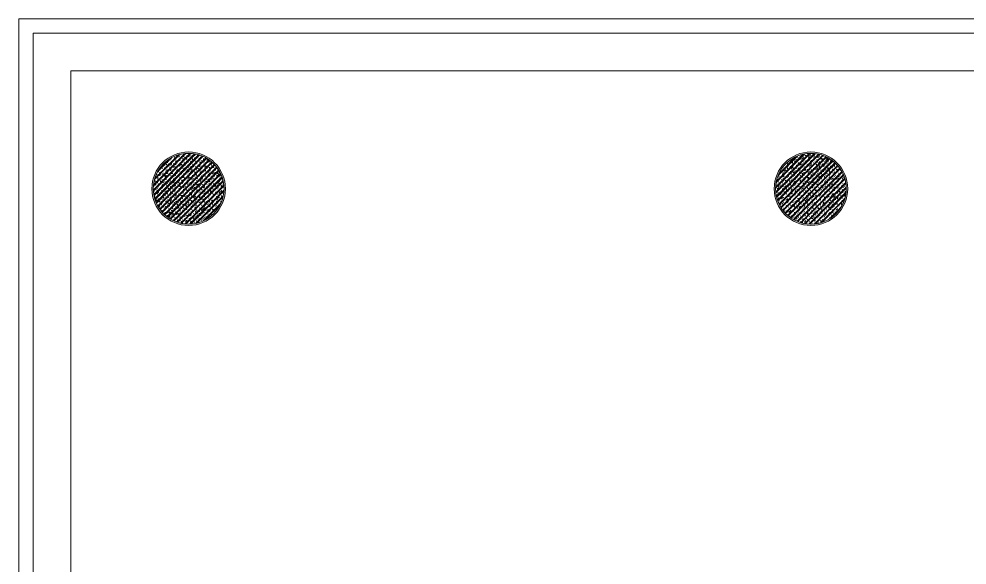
# Model space of a CAD drawing. Header units: millimetres. Extents: x -32090 to 18410, y 18847 to 76047.
# Drawn here: x -32090 to -22034, y 70256 to 76047 of the extents above; entities that cross this region are included whole.
import ezdxf

# ---------------------------------------------------------------- set-up
doc = ezdxf.new("R2010")
doc.units = ezdxf.units.MM
for name, color, linetype, lineweight in [('A-FLOR', 192, 'Continuous', 5), ('A-WALL', 113, 'Continuous', 5), ('A-WALL-PATT', 111, 'Continuous', 5), ('S-COLS', 52, 'Continuous', 5)]:
    doc.layers.add(name, color=color, linetype=linetype, lineweight=lineweight)

# ---------------------------------------------------------------- blocks, each defined once
blk = doc.blocks.new('Concrete-Round-Column - CLOS CIRLE 750-8231718-1st Traffic Floor Plan - Pedestrian')
at = {"layer": 'S-COLS'}
h = blk.add_hatch(dxfattribs=at)
h.set_pattern_fill('FP_2', color=256, style=0, pattern_type=2)
h.set_pattern_definition([(50, (23689.934, -74247), (63.763904, -5.57885), [6.667, -73.342]), (355, (23689.934, -74247), (-12.334876, 66.869514), [5.334, -58.674]), (100.451, (23695.25, -74247.465), (51.43036, 61.29098), [5.667, -62.332]), (46.184, (23689.934, -74229.22), (94.87722, -14.714836), [10.001, -110.014]), (96.636, (23697.84, -74230.45), (83.09115, 86.5993), [8.5, -93.497]), (351.184, (23689.93, -74229.22), (83.09204, 86.59928), [8.001, -88.011]), (21, (23698.824, -74233.665), (53.064487, -35.792726), [6.668, -73.343]), (326, (23698.824, -74233.665), (21.63066, 64.46546), [5.334, -58.674]), (71.451, (23703.246, -74236.65), (74.69646, 28.672367), [5.667, -62.332]), (37.5, (23689.934, -74247), (1.080413, 29.594271), [1.676, -56.286, 1.676, -57.887, -58.896]), (37.5, (23689.934, -74247), (1.080413, 29.594271), [-117.526, 1.676, -57.22]), (7.5, (23689.934, -74247), (23.386368, 35.063507), [1.676, -32.283, 1.676, -54.953, -22.447]), (7.5, (23689.934, -74247), (23.386368, 35.063507), [-90.589, 1.676, -20.771]), (327.5, (23670.11, -74247), (47.456567, -2.005468), [1.676, -20.549, 1.676, -67.666, -92.011]), (327.5, (23670.11, -74247), (47.456567, -2.005468), [-91.567, 1.676, -90.335]), (317.5, (23661.22, -74247), (51.844948, 8.89904), [1.676, -27.216, 1.676, -44.374, -65.342]), (317.5, (23661.22, -74247), (51.844948, 8.89904), [-74.943, 1.676, -63.665]), (45, (23689.934, -74247), (-26.715908, 26.715908), []), (45, (23689.934, -74236.11), (-26.715908, 26.715908), [])])
h.paths.add_polyline_path([(0, -375), (65, -369), (128, -352), (187, -325), (241, -287), (287, -241), (325, -188), (352, -128), (369, -65), (375, 0), (369, 65), (352, 128), (325, 187), (287, 241), (241, 287), (187, 325), (128, 352), (65, 369), (0, 375), (-65, 369), (-128, 352), (-188, 325), (-241, 287), (-287, 241), (-325, 187), (-352, 128), (-369, 65), (-375, 0), (-369, -65), (-352, -128), (-325, -188), (-287, -241), (-241, -287), (-188, -325), (-128, -352), (-65, -369)])
at = {"layer": 'S-COLS', "lineweight": 15}
for start, end in [(360, 180), (180, 360)]:
    blk.add_arc((0, 0), 375, start, end, dxfattribs=at)
blk = doc.blocks.new('GUTTER_1 - GUTTER_1-8544427-1st Traffic Floor Plan - Pedestrian')
at = {"layer": 'A-FLOR'}
for p, q in [((-32090, 76047), (18410, 76047)), ((-32090, 18847), (-32090, 76047)), ((18260, 75897), (-31940, 75897)), ((-31940, 75897), (-31940, 18997))]:
    blk.add_line(p, q, dxfattribs=at)

msp = doc.modelspace()

# ---------------------------------------------------------------- hatches: boundary and pattern name
at = {"layer": 'A-WALL-PATT'}
for points in [[(-29915, 74247), (-29900, 74247), (-29906, 74315), (-29923, 74380), (-29952, 74442), (-29991, 74498), (-30039, 74546), (-30095, 74585), (-30157, 74613), (-30225, 74631), (-30290, 74637), (-30358, 74631), (-30423, 74613), (-30485, 74585), (-30541, 74546), (-30589, 74498), (-30628, 74442), (-30656, 74380), (-30674, 74315), (-30680, 74247), (-30665, 74247), (-30659, 74315), (-30642, 74375), (-30615, 74435), (-30577, 74488), (-30531, 74534), (-30477, 74572), (-30418, 74599), (-30355, 74616), (-30290, 74622), (-30222, 74616), (-30162, 74599), (-30102, 74572), (-30049, 74534), (-30003, 74488), (-29965, 74435), (-29938, 74375), (-29921, 74312)], [(-24065, 74247), (-24059, 74315), (-24042, 74375), (-24015, 74435), (-23977, 74488), (-23931, 74534), (-23877, 74572), (-23818, 74599), (-23755, 74616), (-23690, 74622), (-23622, 74616), (-23562, 74599), (-23502, 74572), (-23449, 74534), (-23403, 74488), (-23365, 74435), (-23338, 74375), (-23321, 74312), (-23315, 74247), (-23300, 74247), (-23306, 74315), (-23323, 74380), (-23352, 74442), (-23391, 74498), (-23439, 74546), (-23495, 74585), (-23557, 74613), (-23625, 74631), (-23690, 74637), (-23758, 74631), (-23823, 74613), (-23885, 74585), (-23941, 74546), (-23989, 74498), (-24028, 74442), (-24056, 74380), (-24074, 74315), (-24080, 74247), (-24074, 74247)], [(-30290, 73857), (-30222, 73863), (-30157, 73881), (-30095, 73909), (-30039, 73948), (-29991, 73996), (-29952, 74052), (-29923, 74114), (-29906, 74179), (-29900, 74247), (-29915, 74247), (-29921, 74179), (-29938, 74119), (-29965, 74060), (-30003, 74006), (-30049, 73960), (-30102, 73922), (-30162, 73895), (-30225, 73878), (-30290, 73872), (-30358, 73878), (-30418, 73895), (-30477, 73922), (-30531, 73960), (-30577, 74006), (-30615, 74060), (-30642, 74119), (-30659, 74182), (-30665, 74247), (-30680, 74247), (-30674, 74179), (-30656, 74114), (-30628, 74052), (-30589, 73996), (-30541, 73948), (-30485, 73909), (-30423, 73881), (-30355, 73863)], [(-23690, 73857), (-23622, 73863), (-23557, 73881), (-23495, 73909), (-23439, 73948), (-23391, 73996), (-23352, 74052), (-23323, 74114), (-23306, 74179), (-23300, 74247), (-23315, 74247), (-23321, 74179), (-23338, 74119), (-23365, 74060), (-23403, 74006), (-23449, 73960), (-23502, 73922), (-23562, 73895), (-23625, 73878), (-23690, 73872), (-23758, 73878), (-23818, 73895), (-23877, 73922), (-23931, 73960), (-23977, 74006), (-24015, 74060), (-24042, 74119), (-24059, 74182), (-24065, 74247), (-24080, 74247), (-24074, 74179), (-24056, 74114), (-24028, 74052), (-23989, 73996), (-23941, 73948), (-23885, 73909), (-23823, 73881), (-23755, 73863)]]:
    msp.add_hatch(color=256, dxfattribs=at).paths.add_polyline_path(points)
at = {"layer": 'S-COLS'}
h = msp.add_hatch(dxfattribs=at)
h.set_pattern_fill('FP_1', color=256, style=0, pattern_type=2)
h.set_pattern_definition([(50, (0, 0), (63.763904, -5.57885), [6.667, -73.342]), (355, (0, 0), (-12.334876, 66.869514), [5.334, -58.674]), (100.451, (5.314, -0.465), (51.43036, 61.29098), [5.667, -62.332]), (46.184, (0, 17.78), (94.87722, -14.714836), [10.001, -110.014]), (96.636, (7.91, 16.55), (83.09115, 86.5993), [8.5, -93.497]), (351.184, (0, 17.78), (83.09204, 86.59928), [8.001, -88.011]), (21, (8.89, 13.335), (53.064487, -35.792726), [6.667, -73.342]), (326, (8.89, 13.335), (21.63066, 64.46546), [5.334, -58.674]), (71.451, (13.31, 10.35), (74.69646, 28.672367), [5.667, -62.332]), (37.5, (0, 0), (1.080413, 29.594271), [1.676, -56.286, 1.676, -57.887, -58.896]), (37.5, (0, 0), (1.080413, 29.594271), [-117.526, 1.676, -57.22]), (7.5, (0, 0), (23.386368, 35.063507), [1.676, -32.283, 1.676, -54.953, -22.447]), (7.5, (0, 0), (23.386368, 35.063507), [-90.589, 1.676, -20.771]), (327.5, (-19.825, 0), (47.456567, -2.0054684), [1.676, -20.549, 1.676, -67.666, -92.011]), (327.5, (-19.825, 0), (47.456567, -2.0054684), [-91.567, 1.676, -90.335]), (317.5, (-28.715, 0), (51.844948, 8.89904), [1.676, -27.216, 1.676, -44.374, -65.341]), (317.5, (-28.715, 0), (51.844948, 8.89904), [-74.943, 1.676, -63.665]), (45, (0, 0), (-26.715908, 26.715908), []), (45, (0, 10.89), (-26.715908, 26.715908), [])])
h.paths.add_polyline_path([(-30290, 73872), (-30225, 73878), (-30162, 73895), (-30102, 73922), (-30049, 73960), (-30003, 74006), (-29965, 74060), (-29938, 74119), (-29921, 74182), (-29915, 74247), (-29921, 74312), (-29938, 74375), (-29965, 74435), (-30003, 74488), (-30049, 74534), (-30102, 74572), (-30162, 74599), (-30225, 74616), (-30290, 74622), (-30355, 74616), (-30418, 74599), (-30477, 74572), (-30531, 74534), (-30577, 74488), (-30615, 74435), (-30642, 74375), (-30659, 74312), (-30665, 74247), (-30659, 74182), (-30642, 74119), (-30615, 74060), (-30577, 74006), (-30531, 73960), (-30477, 73922), (-30418, 73895), (-30355, 73878)])

# ---------------------------------------------------------------- linework, layer by layer
at = {"layer": 'A-FLOR'}
for p, q in [((-31540, 19397), (-31540, 75497)), ((-31540, 75497), (17860, 75497))]:
    msp.add_line(p, q, dxfattribs=at)
at = {"layer": 'A-WALL', "lineweight": 15}
for centre, radius, start, end in [((-30290, 74247), 390, 0, 180), ((-30290, 74247), 375, 0, 180), ((-23690, 74247), 390, 0, 180), ((-30290, 74247), 390, 180, 0), ((-30290, 74247), 375, 180, 0), ((-23690, 74247), 390, 180, 0)]:
    msp.add_arc(centre, radius, start, end, dxfattribs=at)
at = {"layer": 'S-COLS', "lineweight": 15}
for start, end in [(0, 180), (180, 0)]:
    msp.add_arc((-30290, 74247), 375, start, end, dxfattribs=at)

# ---------------------------------------------------------------- block references
at = {"layer": 'A-FLOR'}
msp.add_blockref('GUTTER_1 - GUTTER_1-8544427-1st Traffic Floor Plan - Pedestrian', (0, 0), dxfattribs=at)
at = {"layer": 'S-COLS', "lineweight": 15}
msp.add_blockref('Concrete-Round-Column - CLOS CIRLE 750-8231718-1st Traffic Floor Plan - Pedestrian', (-23690, 74247), dxfattribs=at)

doc.saveas('drawing.dxf')
